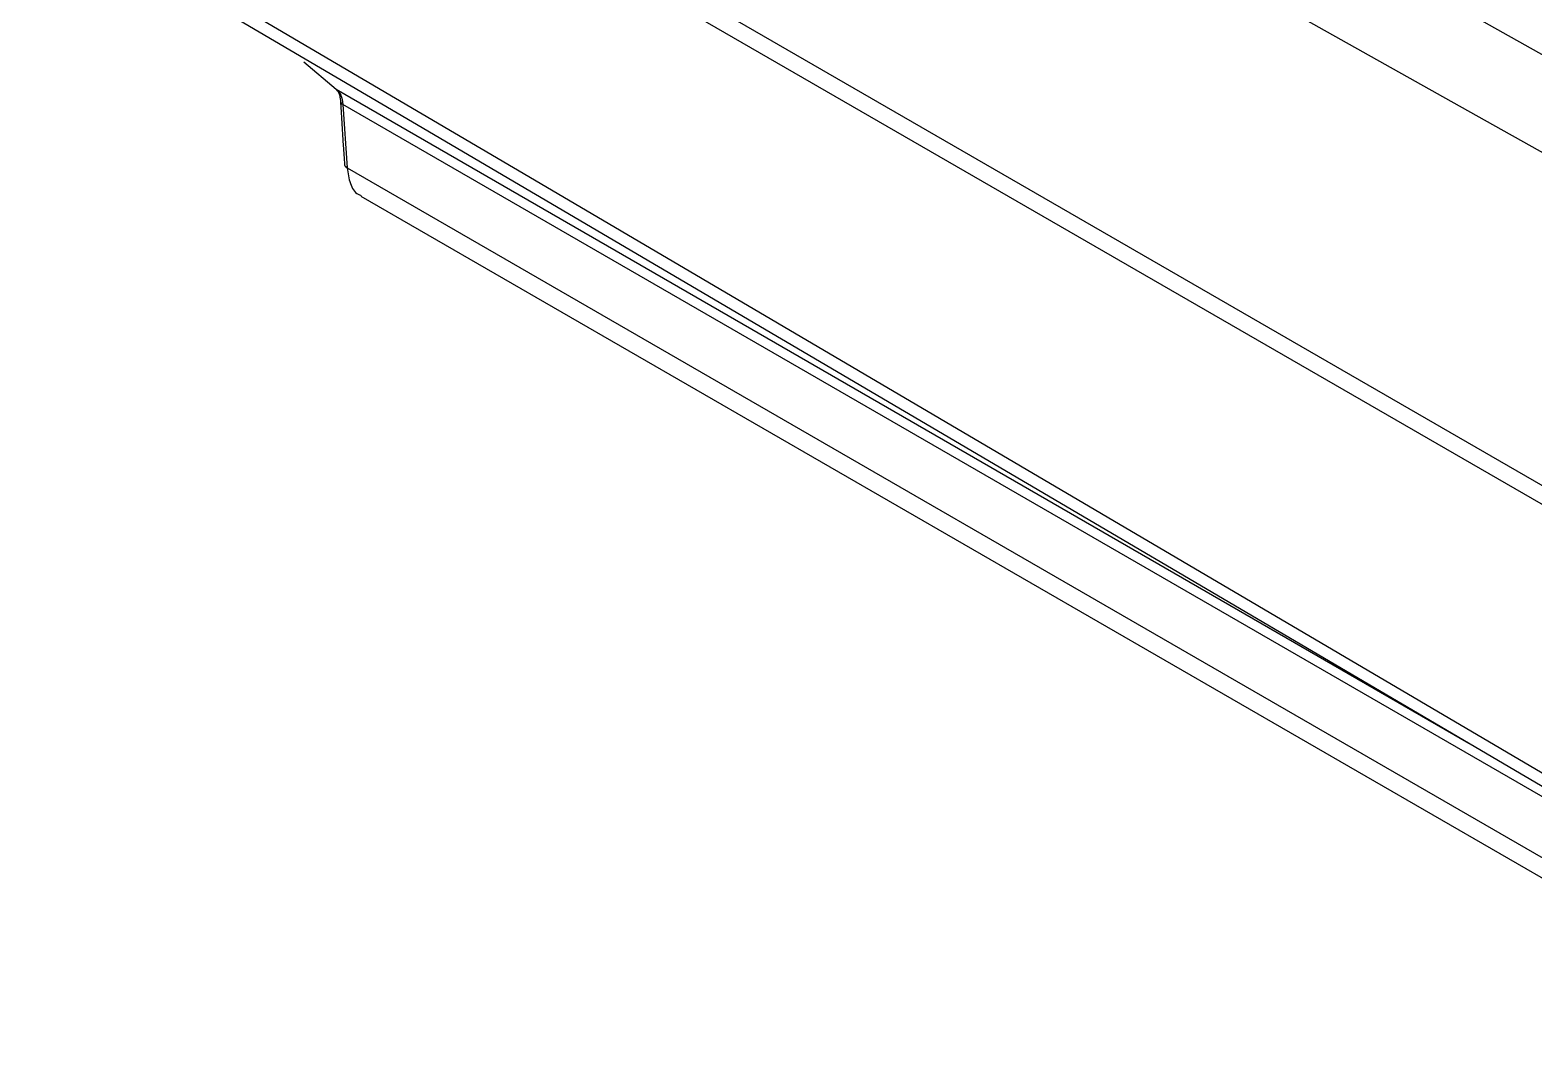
# Model space of a CAD drawing. Extents: x 16.5 to 113.1, y 4.4 to 84.5.
# Drawn here: x 74.789 to 77.407, y 9.727 to 11.488 of the extents above; entities that cross this region are included whole.
import ezdxf

# ---------------------------------------------------------------- set-up
doc = ezdxf.new("R2010")
doc.units = 0
doc.header["$MEASUREMENT"] = 0
doc.layers.add('OBJECT', color=7, linetype='CONTINUOUS')

msp = doc.modelspace()

# ---------------------------------------------------------------- linework, layer by layer
at = {"layer": 'OBJECT'}
for p, q in [((78.1014, 10.3027), (74.7894, 12.2147)), ((74.7894, 12.182), (78.1014, 10.27)), ((75.2661, 11.4327), (75.3224, 11.3853)), ((75.3224, 11.3853), (77.2941, 10.2471)), ((75.334, 11.3587), (75.3411, 11.2484)), ((78.0341, 9.8), (75.334, 11.3587)), ((75.3411, 11.2484), (77.9511, 9.7417)), ((75.3652, 11.1992), (77.9152, 9.727))]:
    msp.add_line(p, q, dxfattribs=at)
at = {"layer": 'OBJECT', "flags": 128}
for points in [[(78.1521, 10.8659), (77.9867, 10.9586), (77.2778, 11.3559), (74.791, 12.7497)], [(75.2409, 12.6692), (75.784, 12.3644), (76.699, 11.8509), (77.539, 11.3796)], [(74.791, 11.743), (74.9682, 11.6387), (75.677, 11.2216), (78.0444, 9.8288)], [(74.8144, 11.705), (75.4549, 11.3283), (78.0341, 9.812)]]:
    msp.add_lwpolyline(points, dxfattribs=at)
at = {"layer": 'OBJECT'}
for centre, radius, start, end in [((75.3366, 11.3653), 0.00703, 189.5846, 248.5729), ((75.3436, 11.2549), 0.00702, 190.0702, 248.6985)]:
    msp.add_arc(centre, radius, start, end, dxfattribs=at)
for points, knots in [([(75.3224, 11.3853), (75.3254, 11.3823), (75.3314, 11.376), (75.3331, 11.3646), (75.334, 11.3587)], [0, 0, 0, 0, 0.486981, 1, 1, 1, 1]), ([(75.3224, 11.3839), (75.3235, 11.3831), (75.3263, 11.3808), (75.3295, 11.3708), (75.3297, 11.3618), (75.3298, 11.3586)], [0, 0, 0, 0, 0.2865022, 0.740259, 1, 1, 1, 1]), ([(75.3297, 11.3641), (75.3313, 11.3384), (75.3336, 11.3016), (75.3361, 11.2648), (75.3368, 11.2537)], [0, 0, 0, 0, 0.700005, 1, 1, 1, 1]), ([(75.3411, 11.2484), (75.3426, 11.2389), (75.3455, 11.22), (75.3554, 11.2039), (75.3639, 11.2009), (75.3657, 11.2003)], [0, 0, 0, 0, 0.438906, 0.877849, 1, 1, 1, 1])]:
    msp.add_open_spline(points, degree=3, knots=knots, dxfattribs=at)

doc.saveas('drawing.dxf')
